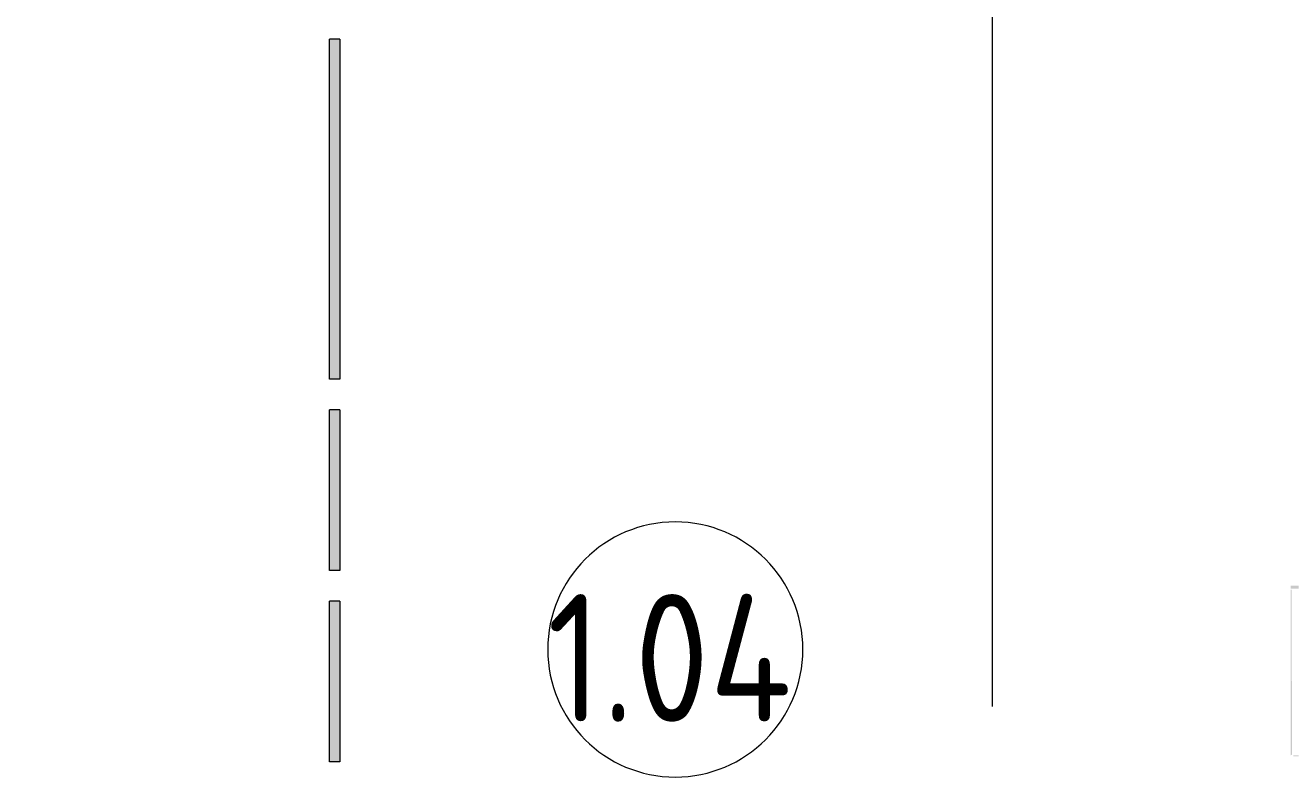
# Model space of a CAD drawing. Header units: millimetres. Extents: x -213911 to 415037, y -3642 to 107391.
# Drawn here: x 8785 to 13744, y 96924 to 99873 of the extents above; entities that cross this region are included whole.
import ezdxf

# ---------------------------------------------------------------- set-up
doc = ezdxf.new("R2010")
doc.units = ezdxf.units.MM
doc.linetypes.add('Осевая', pattern=[6350, 1270, -952.5, 3175, -952.5])
for name, color, linetype, lineweight in [('A-AREA-IDEN', 7, 'Continuous', 9), ('I-WALL', 7, 'Continuous', 5), ('Оси-2', 7, 'Осевая', 9)]:
    doc.layers.add(name, color=color, linetype=linetype, lineweight=lineweight)
doc.layers.add('A-AREA-PATT-1', color=7, linetype='Continuous', lineweight=5, true_color=0xa5bae0, transparency=1)
doc.styles.add('GOST Common', font='', dxfattribs={"width": 0.9, "height": 500})
doc.styles.get('GOST Common').set_extended_font_data('GOST Common')

# ---------------------------------------------------------------- blocks, each defined once
blk = doc.blocks.new('Марка_Помещения - Номер-25198446-Объем проектирования 1 этажа')
at = {"layer": 'A-AREA-IDEN'}
for start, end in [(360, 180), (180, 360)]:
    blk.add_arc((0, 0), 2.5, start, end, dxfattribs=at)
blk = doc.blocks.new('1floor')
at = {"layer": 'A-AREA-PATT-1'}
h = blk.add_hatch(color=256, dxfattribs=at)
h.paths.add_polyline_path([(3730, 7883), (3780, 7883.1), (3780, 7900), (3730, 7900)])
h.paths.add_polyline_path([(4505, 7883), (4555, 7883), (4555, 7900), (4505, 7900), (4505, 7890.1)])
h.paths.add_polyline_path([(6395, 7883), (6405, 7883), (6405, 7900), (6355, 7900), (6355, 7883), (6392.3, 7883)])
h.paths.add_polyline_path([(6980, 7883), (7030, 7883), (7030, 7900), (6980, 7900), (6980, 7896.3)])
h.paths.add_polyline_path([(7660, 7883), (7660, 7900), (7610, 7900), (7610, 7883), (7650, 7883)])
h.paths.add_polyline_path([(20062, 7920.5), (20070.3, 7920.9), (20070.3, 9050), (20053.3, 9050), (20053.3, 7920.5)])
h.paths.add_polyline_path([(20053.3, 10850), (20070.3, 10850), (20070.3, 10874), (13684.5, 10874), (13684.5, 15220), (13679, 15218.9), (13679, 10868.5), (20053.3, 10868.5), (20053.3, 10860)])
h.paths.add_polyline_path([(9872.6, 14719.2), (9872.6, 14759.2), (9092.6, 14759.2), (9092.6, 14719.2)])
h.paths.add_polyline_path([(8601.2, 14719.2), (8972.6, 14719.2), (8972.6, 14759.2), (8192.6, 14759.2), (8192.6, 14719.2)])
h.paths.add_polyline_path([(7098.5, 14719.2), (8072.6, 14719.2), (8072.6, 14759.2), (7098.5, 14759.2), (7098.5, 14739.2)])
h.paths.add_polyline_path([(9952.6, 14799.2), (9952.6, 15879.2), (9912.6, 15879.2), (9912.6, 14799.2), (9932.6, 14799.2)])
h.paths.add_polyline_path([(13690, 15225.5), (13710, 15225.5), (13710, 15231), (13690, 15231)])
h.paths.add_polyline_path([(6780, 15235), (6780, 15270), (6570, 15270), (6570, 15235), (6774, 15235)])
h.paths.add_polyline_path([(6731.6, 15295), (6760, 15295), (6760, 15345), (6610, 15345), (6610, 15975), (6760, 15975), (6760, 16025), (6610, 16025), (6610, 16123), (6570, 16123), (6570, 15305), (6610, 15305), (6610, 15295)])
h.paths.add_polyline_path([(6570, 17627), (6610, 17627), (6610, 17725), (6760, 17725), (6760, 17775), (6610, 17775), (6610, 18325), (6760, 18325), (6760, 18375), (6610, 18375), (6610, 18975), (6760, 18975), (6760, 19025), (6610, 19025), (6610, 19123), (6570, 19123), (6570, 17670.9)])
h.paths.add_polyline_path([(9952.6, 17799.2), (9952.6, 18429.2), (9912.6, 18429.2), (9912.6, 17799.2), (9932.6, 17799.2)])
h.paths.add_polyline_path([(13710, 17821), (13710, 17825.5), (13690, 17825.5), (13690, 17821), (13710, 17821)])
h.paths.add_polyline_path([(13679, 17825.5), (13684.5, 17827.6), (13682.2, 18474.5), (13679, 18474.4), (13679, 17826.4)])
h.paths.add_polyline_path([(13690, 18479), (13710, 18479), (13710, 18490), (13679, 18490), (13679, 18479), (13684.5, 18479)])
h.paths.add_polyline_path([(9952.6, 18549.2), (9952.6, 19179.2), (9912.6, 19179.2), (9912.6, 18549.2), (9932.6, 18549.2)])
h.paths.add_polyline_path([(9932.6, 19299.2), (9952.6, 19299.2), (9950.8, 20632.7), (9912.6, 20632.7), (9912.6, 19299.2)])
h.paths.add_polyline_path([(6610, 20627), (6610, 20725), (6760, 20725), (6760, 20770), (6570, 20770), (6570, 20627)])
h.paths.add_polyline_path([(13692.3, 21569), (13710, 21569.3), (13710, 21574.5), (13684.5, 21574.5), (13684.5, 22224.5), (13679, 22224.5), (13679, 21569), (13690, 21569)])
h.paths.add_polyline_path([(13710, 22224.5), (13710, 22232), (13700, 22232), (13700, 22224.5)])
h.paths.add_polyline_path([(6685, 27100), (6685, 27250), (6635, 27250), (6635, 27100)])
h.paths.add_polyline_path([(5835, 27100), (5835, 27250), (5785, 27250), (5785, 27100)])
h.paths.add_polyline_path([(7485, 27100), (7535, 27100), (7535, 27250), (7485, 27250), (7485, 27195.3)])
h.paths.add_polyline_path([(8385, 27100), (8385, 27150), (9089.5, 27150), (9089.5, 27250), (8335, 27250), (8335, 27100)])
h.paths.add_polyline_path([(12635.3, 27100), (12635.3, 27150), (13410.3, 27150), (13410.3, 27100), (13460.3, 27100), (13460.3, 27150), (13689.5, 27150), (13689.5, 27250), (11735.3, 27250), (11735.3, 27100), (11785.3, 27100), (11785.3, 27150), (12585.3, 27150), (12585.3, 27100)])
h.paths.add_polyline_path([(4985, 27100), (4985, 27250), (4680.5, 27250), (4680.5, 27150), (4935, 27150), (4935, 27100)])
h.paths.add_polyline_path([(10035, 27100), (10085, 27100), (10085, 27150), (10885, 27150), (10885, 27100), (10935, 27100), (10935, 27150), (11285, 27150), (11285, 27250), (10035, 27250), (10035, 27156.3)])
at = {"layer": 'I-WALL'}
for p, q in [((9912.6, 19299.2), (9912.6, 20632.7)), ((9952.6, 20632.7), (9912.6, 20632.7)), ((9952.6, 20632.7), (9952.6, 19299.2)), ((9952.6, 19299.2), (9912.6, 19299.2)), ((9912.6, 18549.2), (9912.6, 19179.2)), ((9952.6, 19179.2), (9912.6, 19179.2)), ((9952.6, 19179.2), (9952.6, 18549.2)), ((9952.6, 18549.2), (9912.6, 18549.2)), ((9912.6, 17799.2), (9912.6, 18429.2)), ((9952.6, 18429.2), (9912.6, 18429.2)), ((9952.6, 18429.2), (9952.6, 17799.2)), ((9952.6, 17799.2), (9912.6, 17799.2))]:
    blk.add_line(p, q, dxfattribs=at)
at = {"layer": 'Оси-2'}
blk.add_line((12510, 3093.7), (12510, 22398.1), dxfattribs=at)
at = {"layer": 'A-AREA-IDEN', "xscale": 199.9999999999999, "yscale": 199.9999999999999, "zscale": 199.9999999999999}
blk.add_blockref('Марка_Помещения - Номер-25198446-Объем проектирования 1 этажа', (11267.2, 18240), dxfattribs=at)
at = {"layer": 'A-AREA-IDEN', "insert": (10765.5, 18457.2), "char_height": 500, "width": 1255.443, "attachment_point": 1, "style": 'GOST Common'}
blk.add_mtext('1.04', dxfattribs=at)

msp = doc.modelspace()

# ---------------------------------------------------------------- block references
msp.add_blockref('1floor', (64.7, 79186.1))

doc.saveas('drawing.dxf')
